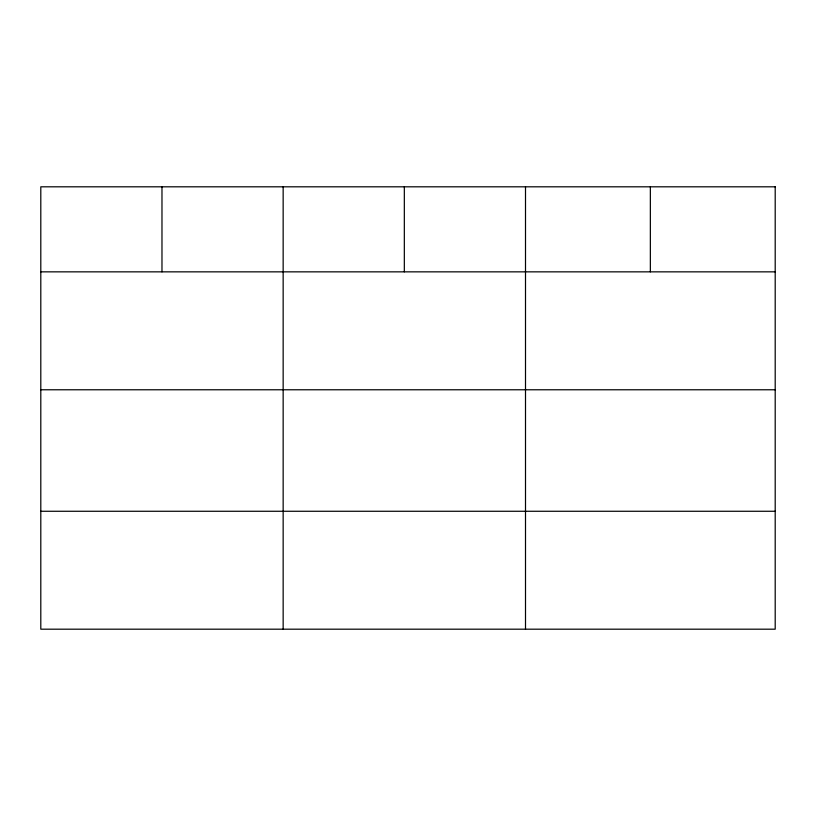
<?xml version="1.0" encoding="UTF-8"?>
<svg xmlns="http://www.w3.org/2000/svg" width="816" height="816" viewBox="0 0 816 816"><rect width="100%" height="100%" fill="white"/><g stroke="black" fill="none" stroke-linecap="round" stroke-linejoin="round"><path stroke-width="1.22" d="M40.8 271.85L775.2 271.85M40.8 389.773L775.2 389.773M40.8 511.265L775.2 511.265M650.352 186.813L650.352 271.85M525.504 186.813L525.504 629.187M404.328 186.813L404.328 271.85M283.152 186.813L283.152 629.187M161.976 186.813L161.976 271.85M775.2 186.813L40.8 186.813L40.8 629.187L775.2 629.187L775.2 186.813"/></g></svg>
